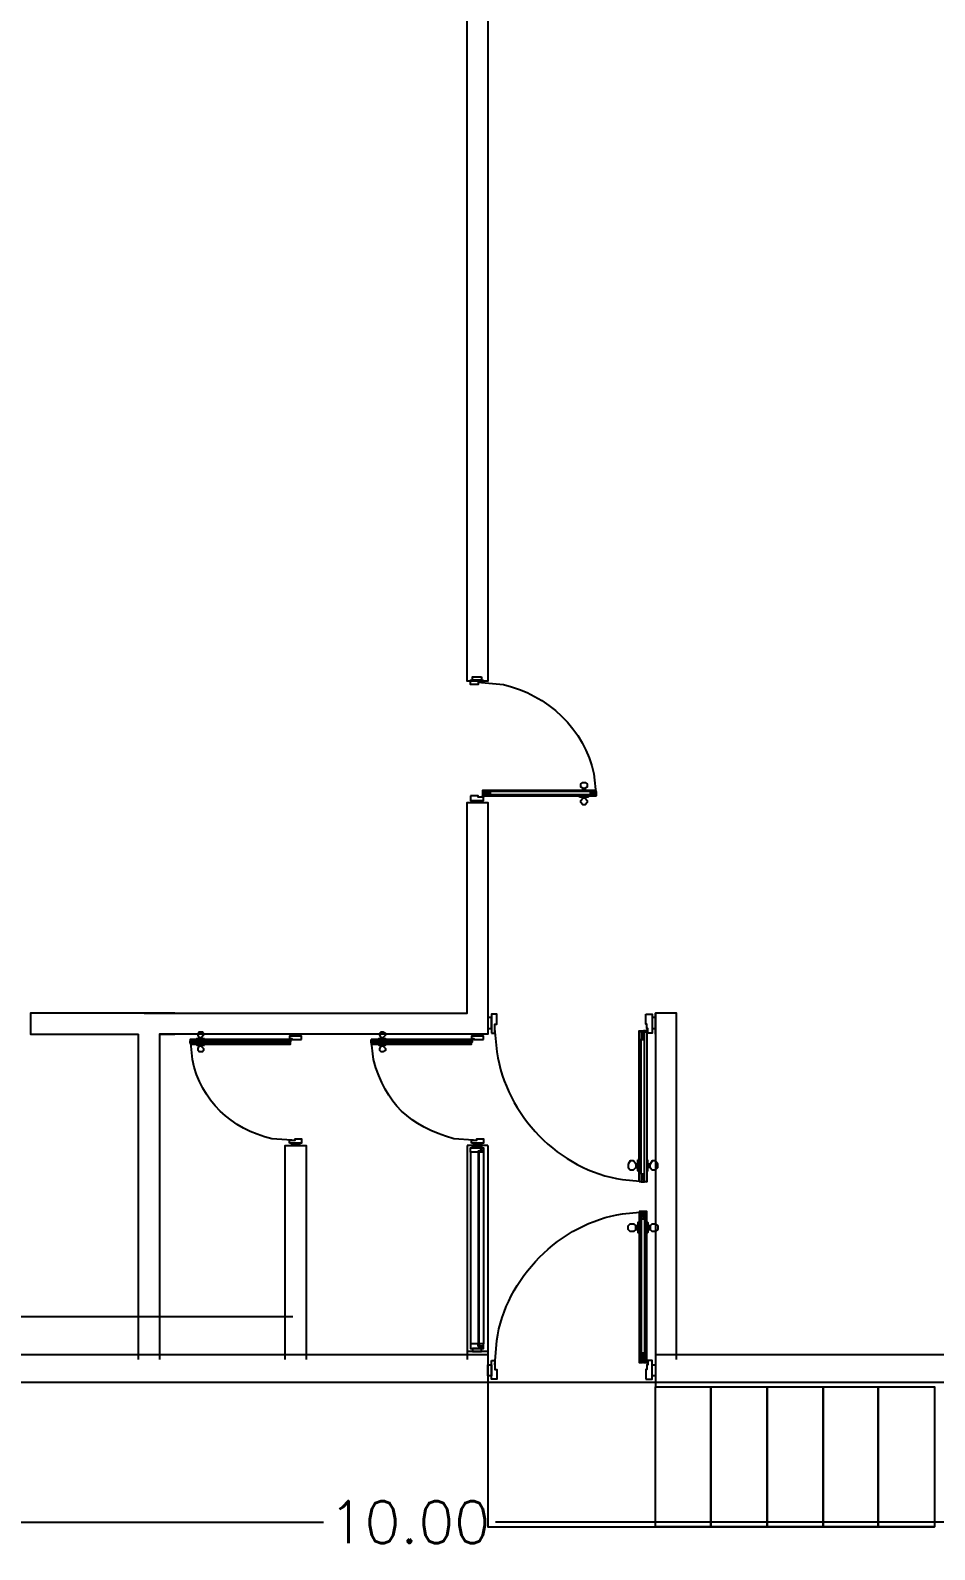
# Model space of a CAD drawing. Header units: millimetres. Extents: x -3 to 3438, y -2371 to 140.
# Drawn here: x 316.9 to 323.38, y 37.23 to 48.11 of the extents above; entities that cross this region are included whole.
import ezdxf

# ---------------------------------------------------------------- set-up
doc = ezdxf.new("R2010")
doc.units = ezdxf.units.MM
doc.linetypes.add('DASHDOT', pattern=[25.4, 12.7, -6.35, 0, -6.35])
doc.layers.get('0').update_dxf_attribs({"color": 3})
for name, color, linetype in [('1- 1', 1, 'Continuous'), ('1- 3', 3, 'Continuous'), ('1- muro de carga', 5, 'Continuous'), ('dim-75', 2, 'Continuous'), ('ejes', 140, 'DASHDOT'), ('PUERTAS', 2, 'Continuous'), ('Ventana', 140, 'Continuous')]:
    doc.layers.add(name, color=color, linetype=linetype)
doc.styles.add('TEXTOS', font='romans.shx')
doc.dimstyles.new('DIM-75P', dxfattribs={"dimtxt": 0.3, "dimasz": 0.3, "dimexe": 0.0675, "dimexo": 0.0468, "dimgap": 0.0375, "dimtad": 0, "dimtih": 1, "dimtoh": 1, "dimzin": 0, "dimdsep": 46, "dimtxsty": 'TEXTOS', "dimcen": 0.3, "dimclrd": 1, "dimclre": 1, "dimclrt": 2, "dimadec": 0, "dimazin": 0, "dimtfac": 1, "dimtmove": 1, "dimatfit": 3, "dimldrblk": 'flecha', "dimfxl": 0.045, "dimtolj": 1, "dimtzin": 0, "dimlwd": -1, "dimlwe": -1, "dimarcsym": 0})

# ---------------------------------------------------------------- blocks, each defined once
blk = doc.blocks.new('*D18')
at = {"layer": 'Defpoints', "color": 0, "transparency": 16777216}
for p in [(314.612, 38.429), (324.62, 38.429), (324.62, 37.429)]:
    blk.add_point(p, dxfattribs=at)
at = {"layer": 'dim-75', "color": 1, "transparency": 16777216}
for p, q in [((314.612, 38.382), (314.612, 37.361)), ((324.62, 38.382), (324.62, 37.361)), ((314.912, 37.429), (319, 37.429)), ((324.32, 37.429), (320.232, 37.429))]:
    blk.add_line(p, q, dxfattribs=at)
for points in [[(314.912, 37.479), (314.912, 37.379), (314.612, 37.429)], [(324.32, 37.479), (324.32, 37.379), (324.62, 37.429)]]:
    blk.add_solid(points, dxfattribs=at)
at = {"layer": 'dim-75', "color": 2, "transparency": 16777216, "insert": (319.616, 37.429), "char_height": 0.3, "attachment_point": 5, "style": 'TEXTOS'}
blk.add_mtext('\\A1;10.00', dxfattribs=at)
blk = doc.blocks.new('flecha')
at = {"ltscale": 6}
for points in [[(-0.021, 0.03), (-0.106, 0.13), (-0.124, 0.055), (-0.124, 0.212)], [(-0.021, -0.03), (-0.106, -0.13), (-0.124, -0.055), (-0.124, -0.212)]]:
    blk.add_hatch(color=256, dxfattribs=at).paths.add_polyline_path(points)
for p, q in [((0.009, -0.017), (-0.137, 0.242)), ((0.009, 0.017), (-0.137, -0.242)), ((-0.127, 0.244), (-0.127, 0.025)), ((-0.127, 0.025), (-0.104, 0.122)), ((0, 0), (-0.104, 0.122)), ((0, 0), (-0.104, -0.122)), ((-0.127, -0.025), (-0.127, -0.244)), ((-0.127, -0.025), (-0.104, -0.122))]:
    blk.add_line(p, q, dxfattribs=at)
for points in [[(-0.021, 0.03), (-0.106, 0.13), (-0.124, 0.055), (-0.124, 0.212)], [(-0.021, -0.03), (-0.106, -0.13), (-0.124, -0.055), (-0.124, -0.212)]]:
    blk.add_lwpolyline(points, close=True, dxfattribs=at)

msp = doc.modelspace()

# ---------------------------------------------------------------- linework, layer by layer
at = {"layer": '1- 1', "lineweight": 25}
for points in [[(320.148, 43.46), (320.148, 43.444), (320.108, 43.444), (320.108, 43.428), (320.053, 43.428), (320.053, 43.46), (320.148, 43.46)], [(320.132, 43.484), (320.132, 43.46), (320.069, 43.46), (320.069, 43.484), (320.132, 43.484)], [(320.953, 42.67), (320.14, 42.67), (320.14, 42.647), (320.148, 42.647), (320.148, 42.631), (320.953, 42.631), (320.953, 42.67)], [(320.835, 42.67), (320.835, 42.678)], [(320.835, 42.67), (320.835, 42.678)], [(320.898, 42.67), (320.835, 42.67)], [(320.858, 42.686), (320.843, 42.694), (320.843, 42.718), (320.858, 42.726), (320.874, 42.726), (320.89, 42.718), (320.89, 42.694), (320.874, 42.686)], [(320.843, 42.67), (320.843, 42.678)], [(320.843, 42.67), (320.843, 42.678)], [(320.843, 42.67), (320.843, 42.678)], [(320.851, 42.67), (320.851, 42.678)], [(320.851, 42.67), (320.851, 42.678)], [(320.858, 42.67), (320.858, 42.678)], [(320.858, 42.67), (320.858, 42.678)], [(320.866, 42.686), (320.866, 42.67)], [(320.866, 42.67), (320.866, 42.678)], [(320.874, 42.67), (320.874, 42.678)], [(320.874, 42.67), (320.874, 42.678)], [(320.882, 42.67), (320.882, 42.678)], [(320.882, 42.67), (320.882, 42.678)], [(320.89, 42.67), (320.89, 42.678)], [(320.89, 42.67), (320.89, 42.678)], [(320.898, 42.67), (320.898, 42.678)], [(320.053, 42.631), (320.053, 42.599), (320.148, 42.599), (320.148, 42.623), (320.108, 42.623), (320.108, 42.631), (320.053, 42.631)], [(320.132, 42.599), (320.132, 42.583), (320.069, 42.583), (320.069, 42.599), (320.132, 42.599)], [(320.148, 42.631), (320.148, 42.647), (320.14, 42.647), (320.14, 42.631)], [(320.148, 42.631), (320.148, 42.623), (320.14, 42.623), (320.14, 42.631)], [(320.195, 42.662), (320.195, 42.639), (320.148, 42.639), (320.148, 42.662), (320.195, 42.662)], [(320.195, 42.662), (320.148, 42.639)], [(320.195, 42.639), (320.148, 42.662)], [(320.914, 42.662), (320.195, 42.662)], [(320.914, 42.639), (320.195, 42.639)], [(320.195, 42.639), (320.195, 42.639)], [(320.835, 42.623), (320.835, 42.631)], [(320.898, 42.623), (320.835, 42.623)], [(320.843, 42.623), (320.843, 42.631)], [(320.874, 42.615), (320.89, 42.599), (320.89, 42.583), (320.874, 42.568), (320.858, 42.568), (320.843, 42.583), (320.843, 42.599), (320.858, 42.615)], [(320.851, 42.623), (320.851, 42.631)], [(320.858, 42.623), (320.858, 42.631)], [(320.858, 42.623), (320.858, 42.631)], [(320.866, 42.623), (320.866, 42.631)], [(320.866, 42.615), (320.866, 42.623)], [(320.874, 42.623), (320.874, 42.631)], [(320.874, 42.623), (320.874, 42.631)], [(320.882, 42.623), (320.882, 42.631)], [(320.89, 42.623), (320.89, 42.631)], [(320.898, 42.623), (320.898, 42.631)], [(320.898, 42.623), (320.898, 42.631)], [(320.953, 42.662), (320.914, 42.639)], [(320.914, 42.662), (320.953, 42.639), (320.914, 42.639), (320.914, 42.662), (320.953, 42.662), (320.953, 42.639)], [(321.324, 39.945), (321.324, 40.024)], [(321.34, 39.969), (321.325, 39.969)], [(321.34, 39.969), (321.356, 39.953), (321.38, 39.953), (321.396, 39.969), (321.396, 39.992), (321.38, 40.016), (321.356, 40.016), (321.34, 39.992)], [(320.179, 38.397), (320.179, 37.394), (323.378, 37.394), (322.975, 37.394), (322.975, 38.397), (323.378, 38.397), (323.378, 37.394)], [(321.775, 38.397), (321.775, 37.394), (321.38, 37.394), (321.38, 38.397), (321.775, 38.397)], [(322.178, 38.397), (322.178, 37.394), (321.775, 37.394), (321.775, 38.397), (322.178, 38.397)], [(322.58, 38.397), (322.58, 37.394), (322.178, 37.394), (322.178, 38.397), (322.58, 38.397)], [(322.975, 38.397), (322.975, 37.394), (322.58, 37.394), (322.58, 38.397), (322.975, 38.397)], [(321.775, 37.394), (321.775, 37.394)], [(322.178, 37.394), (322.178, 37.394)], [(322.58, 37.394), (322.58, 37.394)], [(322.975, 37.394), (322.975, 37.394)]]:
    msp.add_lwpolyline(points, dxfattribs=at)
for points, knots in [([(320.132, 43.444), (320.132, 43.444), (320.29, 43.428), (320.29, 43.428), (320.6, 43.361), (320.875, 43.104), (320.937, 42.789), (320.937, 42.789), (320.953, 42.631), (320.953, 42.631)], [0, 0, 0, 0, 1, 1, 1, 2, 2, 2, 3, 3, 3, 3]), ([(320.858, 42.686), (320.858, 42.686), (320.858, 42.67), (320.858, 42.67), (320.858, 42.67), (320.858, 42.686), (320.858, 42.686), (320.858, 42.686), (320.858, 42.67), (320.858, 42.67), (320.858, 42.67), (320.858, 42.686), (320.858, 42.686), (320.858, 42.686), (320.874, 42.686), (320.874, 42.686)], [0, 0, 0, 0, 1, 1, 1, 2, 2, 2, 3, 3, 3, 4, 4, 4, 5, 5, 5, 5]), ([(320.874, 42.686), (320.874, 42.686), (320.874, 42.67), (320.874, 42.67), (320.874, 42.67), (320.874, 42.686), (320.874, 42.686), (320.874, 42.686), (320.874, 42.67), (320.874, 42.67)], [0, 0, 0, 0, 1, 1, 1, 2, 2, 2, 3, 3, 3, 3]), ([(320.835, 42.623), (320.835, 42.623), (320.835, 42.631), (320.835, 42.631), (320.835, 42.631), (320.835, 42.623), (320.835, 42.623)], [0, 0, 0, 0, 1, 1, 1, 2, 2, 2, 2]), ([(320.843, 42.623), (320.843, 42.623), (320.843, 42.631), (320.843, 42.631), (320.843, 42.631), (320.843, 42.623), (320.843, 42.623), (320.843, 42.623), (320.843, 42.631), (320.843, 42.631), (320.843, 42.631), (320.843, 42.623), (320.843, 42.623)], [0, 0, 0, 0, 1, 1, 1, 2, 2, 2, 3, 3, 3, 4, 4, 4, 4]), ([(320.843, 42.623), (320.843, 42.623), (320.843, 42.631), (320.843, 42.631), (320.843, 42.631), (320.843, 42.623), (320.843, 42.623)], [0, 0, 0, 0, 1, 1, 1, 2, 2, 2, 2]), ([(320.851, 42.623), (320.851, 42.623), (320.851, 42.631), (320.851, 42.631), (320.851, 42.631), (320.851, 42.623), (320.851, 42.623)], [0, 0, 0, 0, 1, 1, 1, 2, 2, 2, 2]), ([(320.874, 42.615), (320.874, 42.615), (320.858, 42.615), (320.858, 42.615), (320.858, 42.615), (320.858, 42.623), (320.858, 42.623), (320.858, 42.623), (320.858, 42.615), (320.858, 42.615), (320.858, 42.615), (320.858, 42.623), (320.858, 42.623), (320.858, 42.623), (320.858, 42.615), (320.858, 42.615)], [0, 0, 0, 0, 1, 1, 1, 2, 2, 2, 3, 3, 3, 4, 4, 4, 5, 5, 5, 5]), ([(320.874, 42.615), (320.874, 42.615), (320.874, 42.623), (320.874, 42.623), (320.874, 42.623), (320.874, 42.615), (320.874, 42.615), (320.874, 42.615), (320.874, 42.623), (320.874, 42.623)], [0, 0, 0, 0, 1, 1, 1, 2, 2, 2, 3, 3, 3, 3]), ([(320.882, 42.623), (320.882, 42.623), (320.882, 42.631), (320.882, 42.631), (320.882, 42.631), (320.882, 42.623), (320.882, 42.623), (320.882, 42.623), (320.882, 42.631), (320.882, 42.631)], [0, 0, 0, 0, 1, 1, 1, 2, 2, 2, 3, 3, 3, 3]), ([(320.89, 42.623), (320.89, 42.623), (320.89, 42.631), (320.89, 42.631), (320.89, 42.631), (320.89, 42.623), (320.89, 42.623), (320.89, 42.623), (320.89, 42.631), (320.89, 42.631), (320.89, 42.631), (320.89, 42.623), (320.89, 42.623), (320.89, 42.623), (320.89, 42.631), (320.89, 42.631), (320.89, 42.631), (320.89, 42.623), (320.89, 42.623)], [0, 0, 0, 0, 1, 1, 1, 2, 2, 2, 3, 3, 3, 4, 4, 4, 5, 5, 5, 6, 6, 6, 6]), ([(321.34, 39.969), (321.34, 39.969), (321.34, 39.992), (321.34, 39.992), (321.34, 39.992), (321.325, 39.992), (321.325, 39.992), (321.325, 39.992), (321.34, 39.992), (321.34, 39.992), (321.34, 39.992), (321.325, 39.992), (321.325, 39.992), (321.325, 39.992), (321.34, 39.992), (321.34, 39.992)], [0, 0, 0, 0, 1, 1, 1, 2, 2, 2, 3, 3, 3, 4, 4, 4, 5, 5, 5, 5]), ([(321.34, 39.977), (321.34, 39.977), (321.325, 39.977), (321.325, 39.977), (321.325, 39.977), (321.34, 39.977), (321.34, 39.977), (321.34, 39.977), (321.325, 39.977), (321.325, 39.977)], [0, 0, 0, 0, 1, 1, 1, 2, 2, 2, 3, 3, 3, 3])]:
    msp.add_open_spline(points, degree=3, knots=knots, dxfattribs=at)
at = {"layer": '1- 3', "lineweight": 25}
for points in [[(320.179, 40.127), (320.029, 40.127)], [(320.029, 40.127), (320.029, 38.594)], [(320.179, 40.127), (320.179, 38.594)]]:
    msp.add_lwpolyline(points, dxfattribs=at)
at = {"layer": '1- muro de carga', "lineweight": 25}
msp.add_lwpolyline([(314.089, 38.429), (314.089, 118.429), (455.171, 118.429), (476.656, 38.429)], close=True, dxfattribs=at)
for points in [[(320.179, 38.626), (314.287, 38.626), (314.287, 118.231), (455.012, 118.231), (476.395, 38.626), (321.38, 38.626)], [(320.029, 58.255), (314.381, 58.255), (314.381, 58.405), (320.179, 58.405), (320.179, 43.452), (320.029, 43.452), (320.029, 58.255)], [(317.715, 41.075), (320.029, 41.075), (320.029, 42.583), (320.179, 42.583), (320.179, 40.925), (317.825, 40.925), (317.825, 38.594)], [(317.936, 41.075), (316.901, 41.075), (316.901, 40.925), (317.675, 40.925)], [(321.53, 38.594), (321.53, 41.075), (321.38, 41.075), (321.38, 38.397)], [(317.675, 38.594), (317.675, 40.925)], [(317.825, 40.925), (317.936, 40.925)], [(318.726, 38.594), (318.726, 40.127), (318.876, 40.127), (318.876, 38.594)], [(320.179, 38.65), (320.179, 38.397)]]:
    msp.add_lwpolyline(points, dxfattribs=at)
at = {"layer": 'ejes'}
msp.add_line((306.08, 38.902), (476.538, 38.902), dxfattribs=at)
at = {"layer": 'PUERTAS', "lineweight": 25}
for points in [[(320.179, 41.043), (320.179, 40.964), (320.203, 40.964), (320.203, 41.043), (320.179, 41.043)], [(320.203, 40.932), (320.227, 40.932), (320.227, 40.996), (320.242, 40.996), (320.242, 41.067), (320.203, 41.067), (320.203, 40.932)], [(321.309, 41.067), (321.356, 41.067), (321.356, 40.932), (321.324, 40.932), (321.324, 40.964), (321.317, 40.964), (321.317, 40.996), (321.309, 40.996), (321.309, 41.067)], [(321.356, 41.043), (321.356, 40.964), (321.38, 40.964), (321.38, 41.043), (321.356, 41.043)], [(321.38, 40.925), (321.38, 41.075)], [(318.11, 40.901), (318.102, 40.917), (318.102, 40.932), (318.11, 40.94), (318.133, 40.94), (318.141, 40.932), (318.141, 40.917), (318.126, 40.901)], [(318.773, 40.909), (318.773, 40.925), (318.828, 40.925), (318.828, 40.909), (318.773, 40.909)], [(319.413, 40.901), (319.405, 40.917), (319.405, 40.932), (319.413, 40.94), (319.429, 40.94), (319.445, 40.932), (319.445, 40.917), (319.429, 40.901)], [(320.077, 40.909), (320.077, 40.925), (320.132, 40.925), (320.132, 40.909), (320.077, 40.909)], [(320.179, 40.964), (320.179, 40.964)], [(321.261, 39.866), (321.261, 40.948), (321.285, 40.948), (321.285, 40.94), (321.317, 40.94), (321.317, 39.866), (321.261, 39.866)], [(321.301, 40.885), (321.301, 40.94), (321.277, 40.94), (321.277, 40.885), (321.301, 40.885)], [(321.277, 40.885), (321.301, 40.94)], [(321.301, 40.885), (321.277, 40.94)], [(321.356, 40.964), (321.356, 40.964)], [(318.046, 40.853), (318.765, 40.853), (318.765, 40.869), (318.757, 40.869), (318.757, 40.885), (318.046, 40.885), (318.046, 40.853)], [(318.046, 40.861), (318.078, 40.877)], [(318.078, 40.861), (318.046, 40.877), (318.078, 40.877), (318.078, 40.861), (318.046, 40.861), (318.046, 40.877)], [(318.078, 40.877), (318.718, 40.877)], [(318.078, 40.861), (318.718, 40.861)], [(318.094, 40.893), (318.149, 40.893)], [(318.094, 40.893), (318.094, 40.885)], [(318.094, 40.846), (318.094, 40.853)], [(318.094, 40.846), (318.149, 40.846)], [(318.102, 40.893), (318.102, 40.885)], [(318.102, 40.846), (318.102, 40.853)], [(318.125, 40.838), (318.141, 40.822), (318.141, 40.806), (318.133, 40.798), (318.11, 40.798), (318.102, 40.806), (318.102, 40.822), (318.11, 40.838)], [(318.11, 40.901), (318.11, 40.893)], [(318.11, 40.838), (318.11, 40.846)], [(318.125, 40.893), (318.125, 40.885)], [(318.125, 40.846), (318.125, 40.853)], [(318.133, 40.893), (318.133, 40.885)], [(318.133, 40.846), (318.133, 40.853)], [(318.141, 40.893), (318.141, 40.885)], [(318.141, 40.893), (318.141, 40.885)], [(318.141, 40.846), (318.141, 40.853)], [(318.141, 40.846), (318.141, 40.853)], [(318.149, 40.893), (318.149, 40.885)], [(318.149, 40.846), (318.149, 40.853)], [(318.718, 40.861), (318.718, 40.877), (318.757, 40.877), (318.757, 40.861), (318.718, 40.861)], [(318.718, 40.877), (318.718, 40.877)], [(318.718, 40.861), (318.757, 40.877)], [(318.718, 40.877), (318.757, 40.861)], [(318.844, 40.885), (318.844, 40.909), (318.757, 40.909), (318.757, 40.893), (318.773, 40.893), (318.773, 40.885), (318.844, 40.885)], [(319.342, 40.885), (319.342, 40.853), (320.061, 40.853), (320.061, 40.885), (319.342, 40.885)], [(319.342, 40.861), (319.381, 40.877)], [(319.381, 40.861), (319.342, 40.877), (319.381, 40.877), (319.381, 40.861), (319.342, 40.861), (319.342, 40.877)], [(319.342, 40.853), (319.342, 40.853)], [(319.381, 40.877), (320.021, 40.877)], [(319.381, 40.861), (320.021, 40.861)], [(319.397, 40.893), (319.445, 40.893)], [(319.397, 40.893), (319.397, 40.885)], [(319.397, 40.846), (319.397, 40.853)], [(319.405, 40.893), (319.405, 40.885)], [(319.405, 40.846), (319.405, 40.853)], [(319.429, 40.838), (319.445, 40.822), (319.445, 40.806), (319.429, 40.798), (319.413, 40.798), (319.405, 40.806), (319.405, 40.822), (319.413, 40.838)], [(319.413, 40.893), (319.413, 40.885)], [(319.413, 40.846), (319.413, 40.853)], [(319.421, 40.901), (319.421, 40.893)], [(319.421, 40.893), (319.421, 40.885)], [(319.421, 40.846), (319.421, 40.853)], [(319.421, 40.838), (319.421, 40.846)], [(319.429, 40.893), (319.429, 40.885)], [(319.429, 40.893), (319.429, 40.885)], [(319.429, 40.846), (319.429, 40.853)], [(319.429, 40.846), (319.429, 40.853)], [(319.437, 40.893), (319.437, 40.885)], [(319.437, 40.893), (319.437, 40.885)], [(319.437, 40.846), (319.437, 40.853)], [(319.437, 40.846), (319.437, 40.853)], [(320.021, 40.861), (320.021, 40.877), (320.061, 40.877), (320.061, 40.861), (320.021, 40.861)], [(320.021, 40.877), (320.021, 40.877)], [(320.021, 40.861), (320.061, 40.877)], [(320.021, 40.877), (320.061, 40.861)], [(320.148, 40.885), (320.148, 40.909), (320.061, 40.909), (320.061, 40.893), (320.077, 40.893), (320.077, 40.885), (320.148, 40.885)], [(320.061, 40.885), (320.061, 40.869), (320.069, 40.869), (320.069, 40.885)], [(320.069, 40.885), (320.069, 40.893)], [(321.277, 39.921), (321.277, 40.885)], [(321.301, 39.921), (321.301, 40.885)], [(318.757, 40.143), (318.757, 40.166), (318.797, 40.166), (318.797, 40.174), (318.844, 40.174), (318.844, 40.143), (318.757, 40.143)], [(320.061, 40.143), (320.061, 40.166), (320.1, 40.166), (320.1, 40.174), (320.148, 40.174), (320.148, 40.143), (320.061, 40.143)], [(318.773, 40.127), (318.773, 40.143), (318.828, 40.143), (318.828, 40.127), (318.773, 40.127)], [(320.077, 40.127), (320.077, 40.143), (320.132, 40.143), (320.132, 40.127), (320.077, 40.127)], [(321.238, 39.992), (321.222, 40.016), (321.198, 40.016), (321.182, 39.992), (321.182, 39.969), (321.198, 39.953), (321.222, 39.953), (321.238, 39.969)], [(321.238, 39.969), (321.253, 39.969)], [(321.253, 40.024), (321.261, 40.024)], [(321.253, 39.945), (321.253, 40.024)], [(321.253, 40.008), (321.261, 40.008)], [(321.253, 39.992), (321.261, 39.992)], [(321.253, 39.985), (321.261, 39.985)], [(321.253, 39.977), (321.261, 39.977)], [(321.253, 39.945), (321.261, 39.945)], [(321.324, 40.024), (321.317, 40.024)], [(321.324, 40.008), (321.317, 40.008)], [(321.324, 39.992), (321.317, 39.992)], [(321.324, 39.985), (321.317, 39.985)], [(321.324, 39.977), (321.317, 39.977)], [(321.324, 39.945), (321.317, 39.945)], [(321.277, 39.866), (321.301, 39.921)], [(321.277, 39.921), (321.301, 39.866), (321.301, 39.921), (321.277, 39.921), (321.277, 39.866), (321.301, 39.866)], [(321.261, 39.653), (321.261, 38.571), (321.285, 38.571), (321.285, 38.579), (321.317, 38.579), (321.317, 39.653), (321.261, 39.653)], [(321.277, 39.653), (321.301, 39.598)], [(321.277, 39.598), (321.301, 39.653), (321.301, 39.598), (321.277, 39.598), (321.277, 39.653), (321.301, 39.653)], [(321.238, 39.526), (321.222, 39.511), (321.198, 39.511), (321.182, 39.526), (321.182, 39.55), (321.198, 39.566), (321.222, 39.566), (321.238, 39.55)], [(321.238, 39.534), (321.253, 39.534)], [(321.238, 39.526), (321.253, 39.526)], [(321.253, 39.574), (321.261, 39.574)], [(321.253, 39.55), (321.261, 39.55)], [(321.253, 39.542), (321.261, 39.542)], [(321.253, 39.534), (321.261, 39.534)], [(321.253, 39.526), (321.261, 39.526)], [(321.253, 39.511), (321.261, 39.511)], [(321.277, 39.598), (321.277, 38.642)], [(321.301, 39.598), (321.301, 38.642)], [(321.325, 39.574), (321.317, 39.574)], [(321.325, 39.55), (321.317, 39.55)], [(321.325, 39.542), (321.317, 39.542)], [(321.325, 39.534), (321.317, 39.534)], [(321.325, 39.526), (321.317, 39.526)], [(321.325, 39.511), (321.317, 39.511)], [(321.325, 39.574), (321.325, 39.503)], [(321.34, 39.534), (321.325, 39.534)], [(321.34, 39.526), (321.325, 39.526)], [(321.34, 39.55), (321.356, 39.566), (321.38, 39.566), (321.396, 39.55), (321.396, 39.526), (321.38, 39.511), (321.356, 39.511), (321.34, 39.526)], [(321.301, 38.642), (321.301, 38.579), (321.277, 38.579), (321.277, 38.642), (321.301, 38.642)], [(321.277, 38.642), (321.301, 38.579)], [(321.301, 38.642), (321.277, 38.579)], [(320.179, 38.476), (320.179, 38.555), (320.203, 38.555), (320.203, 38.476), (320.179, 38.476)], [(320.179, 38.555), (320.179, 38.555)], [(320.203, 38.586), (320.227, 38.586), (320.227, 38.523), (320.242, 38.523), (320.242, 38.452), (320.203, 38.452), (320.203, 38.586)], [(321.317, 38.571), (321.317, 38.579), (321.325, 38.571), (321.293, 38.571), (321.317, 38.571)], [(321.309, 38.452), (321.356, 38.452), (321.356, 38.586), (321.325, 38.586), (321.325, 38.555), (321.317, 38.555), (321.317, 38.523), (321.309, 38.523), (321.309, 38.452)], [(321.356, 38.476), (321.356, 38.555), (321.38, 38.555), (321.38, 38.476), (321.356, 38.476)], [(321.356, 38.555), (321.356, 38.555)]]:
    msp.add_lwpolyline(points, dxfattribs=at)
for points, knots in [([(320.226, 40.964), (320.226, 40.964), (320.242, 40.798), (320.242, 40.798), (320.309, 40.344), (320.686, 39.951), (321.143, 39.882), (321.143, 39.882), (321.317, 39.866), (321.317, 39.866)], [0, 0, 0, 0, 1, 1, 1, 2, 2, 2, 3, 3, 3, 3]), ([(321.317, 40.948), (321.317, 40.948), (321.324, 40.948), (321.324, 40.948), (321.324, 40.948), (321.317, 40.956), (321.317, 40.956), (321.317, 40.956), (321.317, 40.948), (321.317, 40.948), (321.317, 40.948), (321.293, 40.948), (321.293, 40.948), (321.293, 40.948), (321.317, 40.948), (321.317, 40.948)], [0, 0, 0, 0, 1, 1, 1, 2, 2, 2, 3, 3, 3, 4, 4, 4, 5, 5, 5, 5]), ([(318.773, 40.166), (318.773, 40.166), (318.631, 40.174), (318.631, 40.174), (318.341, 40.247), (318.123, 40.444), (318.062, 40.743), (318.062, 40.743), (318.047, 40.885), (318.047, 40.885)], [0, 0, 0, 0, 1, 1, 1, 2, 2, 2, 3, 3, 3, 3]), ([(318.094, 40.893), (318.094, 40.893), (318.094, 40.885), (318.094, 40.885), (318.094, 40.885), (318.094, 40.893), (318.094, 40.893), (318.094, 40.893), (318.094, 40.885), (318.094, 40.885)], [0, 0, 0, 0, 1, 1, 1, 2, 2, 2, 3, 3, 3, 3]), ([(318.094, 40.846), (318.094, 40.846), (318.094, 40.853), (318.094, 40.853), (318.094, 40.853), (318.094, 40.846), (318.094, 40.846), (318.094, 40.846), (318.094, 40.853), (318.094, 40.853)], [0, 0, 0, 0, 1, 1, 1, 2, 2, 2, 3, 3, 3, 3]), ([(318.102, 40.893), (318.102, 40.893), (318.102, 40.885), (318.102, 40.885), (318.102, 40.885), (318.102, 40.893), (318.102, 40.893), (318.102, 40.893), (318.102, 40.885), (318.102, 40.885), (318.102, 40.885), (318.102, 40.893), (318.102, 40.893)], [0, 0, 0, 0, 1, 1, 1, 2, 2, 2, 3, 3, 3, 4, 4, 4, 4]), ([(318.102, 40.893), (318.102, 40.893), (318.102, 40.885), (318.102, 40.885), (318.102, 40.885), (318.102, 40.893), (318.102, 40.893)], [0, 0, 0, 0, 1, 1, 1, 2, 2, 2, 2]), ([(318.102, 40.846), (318.102, 40.846), (318.102, 40.853), (318.102, 40.853), (318.102, 40.853), (318.102, 40.846), (318.102, 40.846)], [0, 0, 0, 0, 1, 1, 1, 2, 2, 2, 2]), ([(318.102, 40.846), (318.102, 40.846), (318.102, 40.853), (318.102, 40.853), (318.102, 40.853), (318.102, 40.846), (318.102, 40.846), (318.102, 40.846), (318.102, 40.853), (318.102, 40.853), (318.102, 40.853), (318.102, 40.846), (318.102, 40.846)], [0, 0, 0, 0, 1, 1, 1, 2, 2, 2, 3, 3, 3, 4, 4, 4, 4]), ([(318.11, 40.901), (318.11, 40.901), (318.125, 40.901), (318.125, 40.901), (318.125, 40.901), (318.125, 40.893), (318.125, 40.893), (318.125, 40.893), (318.125, 40.901), (318.125, 40.901), (318.125, 40.901), (318.125, 40.893), (318.125, 40.893), (318.125, 40.893), (318.125, 40.901), (318.125, 40.901)], [0, 0, 0, 0, 1, 1, 1, 2, 2, 2, 3, 3, 3, 4, 4, 4, 5, 5, 5, 5]), ([(318.11, 40.893), (318.11, 40.893), (318.11, 40.885), (318.11, 40.885), (318.11, 40.885), (318.11, 40.893), (318.11, 40.893), (318.11, 40.893), (318.11, 40.885), (318.11, 40.885)], [0, 0, 0, 0, 1, 1, 1, 2, 2, 2, 3, 3, 3, 3]), ([(318.11, 40.846), (318.11, 40.846), (318.11, 40.853), (318.11, 40.853), (318.11, 40.853), (318.11, 40.846), (318.11, 40.846), (318.11, 40.846), (318.11, 40.853), (318.11, 40.853)], [0, 0, 0, 0, 1, 1, 1, 2, 2, 2, 3, 3, 3, 3]), ([(318.125, 40.838), (318.125, 40.838), (318.125, 40.846), (318.125, 40.846), (318.125, 40.846), (318.125, 40.838), (318.125, 40.838), (318.125, 40.838), (318.125, 40.846), (318.125, 40.846), (318.125, 40.846), (318.125, 40.838), (318.125, 40.838), (318.125, 40.838), (318.11, 40.838), (318.11, 40.838)], [0, 0, 0, 0, 1, 1, 1, 2, 2, 2, 3, 3, 3, 4, 4, 4, 5, 5, 5, 5]), ([(318.118, 40.901), (318.118, 40.901), (318.118, 40.893), (318.118, 40.893), (318.118, 40.893), (318.118, 40.901), (318.118, 40.901), (318.118, 40.901), (318.118, 40.893), (318.118, 40.893)], [0, 0, 0, 0, 1, 1, 1, 2, 2, 2, 3, 3, 3, 3]), ([(318.118, 40.893), (318.118, 40.893), (318.118, 40.885), (318.118, 40.885), (318.118, 40.885), (318.118, 40.893), (318.118, 40.893)], [0, 0, 0, 0, 1, 1, 1, 2, 2, 2, 2]), ([(318.118, 40.846), (318.118, 40.846), (318.118, 40.853), (318.118, 40.853), (318.118, 40.853), (318.118, 40.846), (318.118, 40.846)], [0, 0, 0, 0, 1, 1, 1, 2, 2, 2, 2]), ([(318.118, 40.838), (318.118, 40.838), (318.118, 40.846), (318.118, 40.846), (318.118, 40.846), (318.118, 40.838), (318.118, 40.838), (318.118, 40.838), (318.118, 40.846), (318.118, 40.846)], [0, 0, 0, 0, 1, 1, 1, 2, 2, 2, 3, 3, 3, 3]), ([(318.133, 40.893), (318.133, 40.893), (318.133, 40.885), (318.133, 40.885), (318.133, 40.885), (318.133, 40.893), (318.133, 40.893)], [0, 0, 0, 0, 1, 1, 1, 2, 2, 2, 2]), ([(318.133, 40.846), (318.133, 40.846), (318.133, 40.853), (318.133, 40.853), (318.133, 40.853), (318.133, 40.846), (318.133, 40.846)], [0, 0, 0, 0, 1, 1, 1, 2, 2, 2, 2]), ([(318.141, 40.893), (318.141, 40.893), (318.141, 40.885), (318.141, 40.885), (318.141, 40.885), (318.141, 40.893), (318.141, 40.893), (318.141, 40.893), (318.141, 40.885), (318.141, 40.885), (318.141, 40.885), (318.141, 40.893), (318.141, 40.893)], [0, 0, 0, 0, 1, 1, 1, 2, 2, 2, 3, 3, 3, 4, 4, 4, 4]), ([(318.141, 40.893), (318.141, 40.893), (318.141, 40.885), (318.141, 40.885), (318.141, 40.885), (318.141, 40.893), (318.141, 40.893)], [0, 0, 0, 0, 1, 1, 1, 2, 2, 2, 2]), ([(318.141, 40.846), (318.141, 40.846), (318.141, 40.853), (318.141, 40.853), (318.141, 40.853), (318.141, 40.846), (318.141, 40.846)], [0, 0, 0, 0, 1, 1, 1, 2, 2, 2, 2]), ([(318.141, 40.846), (318.141, 40.846), (318.141, 40.853), (318.141, 40.853), (318.141, 40.853), (318.141, 40.846), (318.141, 40.846), (318.141, 40.846), (318.141, 40.853), (318.141, 40.853), (318.141, 40.853), (318.141, 40.846), (318.141, 40.846)], [0, 0, 0, 0, 1, 1, 1, 2, 2, 2, 3, 3, 3, 4, 4, 4, 4]), ([(318.149, 40.893), (318.149, 40.893), (318.149, 40.885), (318.149, 40.885), (318.149, 40.885), (318.149, 40.893), (318.149, 40.893)], [0, 0, 0, 0, 1, 1, 1, 2, 2, 2, 2]), ([(318.149, 40.846), (318.149, 40.846), (318.149, 40.853), (318.149, 40.853), (318.149, 40.853), (318.149, 40.846), (318.149, 40.846)], [0, 0, 0, 0, 1, 1, 1, 2, 2, 2, 2]), ([(318.765, 40.885), (318.765, 40.885), (318.765, 40.869), (318.765, 40.869), (318.765, 40.869), (318.765, 40.885), (318.765, 40.885)], [0, 0, 0, 0, 1, 1, 1, 2, 2, 2, 2]), ([(320.076, 40.166), (320.076, 40.166), (319.934, 40.174), (319.934, 40.174), (319.614, 40.271), (319.45, 40.417), (319.358, 40.743), (319.358, 40.743), (319.342, 40.885), (319.342, 40.885)], [0, 0, 0, 0, 1, 1, 1, 2, 2, 2, 3, 3, 3, 3]), ([(319.397, 40.893), (319.397, 40.893), (319.397, 40.885), (319.397, 40.885), (319.397, 40.885), (319.397, 40.893), (319.397, 40.893), (319.397, 40.893), (319.397, 40.885), (319.397, 40.885), (319.397, 40.885), (319.397, 40.893), (319.397, 40.893), (319.397, 40.893), (319.397, 40.885), (319.397, 40.885), (319.397, 40.885), (319.397, 40.893), (319.397, 40.893)], [0, 0, 0, 0, 1, 1, 1, 2, 2, 2, 3, 3, 3, 4, 4, 4, 5, 5, 5, 6, 6, 6, 6]), ([(319.397, 40.846), (319.397, 40.846), (319.397, 40.853), (319.397, 40.853), (319.397, 40.853), (319.397, 40.846), (319.397, 40.846), (319.397, 40.846), (319.397, 40.853), (319.397, 40.853), (319.397, 40.853), (319.397, 40.846), (319.397, 40.846), (319.397, 40.846), (319.397, 40.853), (319.397, 40.853), (319.397, 40.853), (319.397, 40.846), (319.397, 40.846), (319.397, 40.846), (319.445, 40.846), (319.445, 40.846)], [0, 0, 0, 0, 1, 1, 1, 2, 2, 2, 3, 3, 3, 4, 4, 4, 5, 5, 5, 6, 6, 6, 7, 7, 7, 7]), ([(319.405, 40.893), (319.405, 40.893), (319.405, 40.885), (319.405, 40.885), (319.405, 40.885), (319.405, 40.893), (319.405, 40.893)], [0, 0, 0, 0, 1, 1, 1, 2, 2, 2, 2]), ([(319.405, 40.893), (319.405, 40.893), (319.405, 40.885), (319.405, 40.885), (319.405, 40.885), (319.405, 40.893), (319.405, 40.893)], [0, 0, 0, 0, 1, 1, 1, 2, 2, 2, 2]), ([(319.405, 40.846), (319.405, 40.846), (319.405, 40.853), (319.405, 40.853), (319.405, 40.853), (319.405, 40.846), (319.405, 40.846)], [0, 0, 0, 0, 1, 1, 1, 2, 2, 2, 2]), ([(319.405, 40.846), (319.405, 40.846), (319.405, 40.853), (319.405, 40.853), (319.405, 40.853), (319.405, 40.846), (319.405, 40.846)], [0, 0, 0, 0, 1, 1, 1, 2, 2, 2, 2]), ([(319.413, 40.901), (319.413, 40.901), (319.429, 40.901), (319.429, 40.901), (319.429, 40.901), (319.429, 40.893), (319.429, 40.893), (319.429, 40.893), (319.429, 40.901), (319.429, 40.901), (319.429, 40.901), (319.429, 40.893), (319.429, 40.893), (319.429, 40.893), (319.429, 40.901), (319.429, 40.901)], [0, 0, 0, 0, 1, 1, 1, 2, 2, 2, 3, 3, 3, 4, 4, 4, 5, 5, 5, 5]), ([(319.413, 40.901), (319.413, 40.901), (319.413, 40.893), (319.413, 40.893), (319.413, 40.893), (319.413, 40.901), (319.413, 40.901), (319.413, 40.901), (319.413, 40.893), (319.413, 40.893)], [0, 0, 0, 0, 1, 1, 1, 2, 2, 2, 3, 3, 3, 3]), ([(319.413, 40.893), (319.413, 40.893), (319.413, 40.885), (319.413, 40.885), (319.413, 40.885), (319.413, 40.893), (319.413, 40.893)], [0, 0, 0, 0, 1, 1, 1, 2, 2, 2, 2]), ([(319.413, 40.846), (319.413, 40.846), (319.413, 40.853), (319.413, 40.853), (319.413, 40.853), (319.413, 40.846), (319.413, 40.846)], [0, 0, 0, 0, 1, 1, 1, 2, 2, 2, 2]), ([(319.413, 40.838), (319.413, 40.838), (319.413, 40.846), (319.413, 40.846), (319.413, 40.846), (319.413, 40.838), (319.413, 40.838), (319.413, 40.838), (319.413, 40.846), (319.413, 40.846)], [0, 0, 0, 0, 1, 1, 1, 2, 2, 2, 3, 3, 3, 3]), ([(319.429, 40.838), (319.429, 40.838), (319.429, 40.846), (319.429, 40.846), (319.429, 40.846), (319.429, 40.838), (319.429, 40.838), (319.429, 40.838), (319.429, 40.846), (319.429, 40.846), (319.429, 40.846), (319.429, 40.838), (319.429, 40.838), (319.429, 40.838), (319.413, 40.838), (319.413, 40.838)], [0, 0, 0, 0, 1, 1, 1, 2, 2, 2, 3, 3, 3, 4, 4, 4, 5, 5, 5, 5]), ([(319.437, 40.893), (319.437, 40.893), (319.437, 40.885), (319.437, 40.885), (319.437, 40.885), (319.437, 40.893), (319.437, 40.893)], [0, 0, 0, 0, 1, 1, 1, 2, 2, 2, 2]), ([(319.437, 40.846), (319.437, 40.846), (319.437, 40.853), (319.437, 40.853), (319.437, 40.853), (319.437, 40.846), (319.437, 40.846)], [0, 0, 0, 0, 1, 1, 1, 2, 2, 2, 2]), ([(319.445, 40.893), (319.445, 40.893), (319.445, 40.885), (319.445, 40.885), (319.445, 40.885), (319.445, 40.893), (319.445, 40.893), (319.445, 40.893), (319.445, 40.885), (319.445, 40.885), (319.445, 40.885), (319.445, 40.893), (319.445, 40.893), (319.445, 40.893), (319.445, 40.885), (319.445, 40.885), (319.445, 40.885), (319.445, 40.893), (319.445, 40.893), (319.445, 40.893), (319.445, 40.885), (319.445, 40.885), (319.445, 40.885), (319.445, 40.893), (319.445, 40.893), (319.445, 40.893), (319.445, 40.885), (319.445, 40.885)], [0, 0, 0, 0, 1, 1, 1, 2, 2, 2, 3, 3, 3, 4, 4, 4, 5, 5, 5, 6, 6, 6, 7, 7, 7, 8, 8, 8, 9, 9, 9, 9]), ([(319.445, 40.846), (319.445, 40.846), (319.445, 40.853), (319.445, 40.853), (319.445, 40.853), (319.445, 40.846), (319.445, 40.846), (319.445, 40.846), (319.445, 40.853), (319.445, 40.853), (319.445, 40.853), (319.445, 40.846), (319.445, 40.846), (319.445, 40.846), (319.445, 40.853), (319.445, 40.853), (319.445, 40.853), (319.445, 40.846), (319.445, 40.846), (319.445, 40.846), (319.445, 40.853), (319.445, 40.853), (319.445, 40.853), (319.445, 40.846), (319.445, 40.846), (319.445, 40.846), (319.445, 40.853), (319.445, 40.853)], [0, 0, 0, 0, 1, 1, 1, 2, 2, 2, 3, 3, 3, 4, 4, 4, 5, 5, 5, 6, 6, 6, 7, 7, 7, 8, 8, 8, 9, 9, 9, 9]), ([(321.238, 39.992), (321.238, 39.992), (321.253, 39.992), (321.253, 39.992), (321.253, 39.992), (321.238, 39.992), (321.238, 39.992), (321.238, 39.992), (321.253, 39.992), (321.253, 39.992), (321.253, 39.992), (321.238, 39.992), (321.238, 39.992), (321.238, 39.992), (321.238, 39.969), (321.238, 39.969)], [0, 0, 0, 0, 1, 1, 1, 2, 2, 2, 3, 3, 3, 4, 4, 4, 5, 5, 5, 5]), ([(321.238, 39.977), (321.238, 39.977), (321.253, 39.977), (321.253, 39.977), (321.253, 39.977), (321.238, 39.977), (321.238, 39.977), (321.238, 39.977), (321.253, 39.977), (321.253, 39.977)], [0, 0, 0, 0, 1, 1, 1, 2, 2, 2, 3, 3, 3, 3]), ([(321.253, 40.024), (321.253, 40.024), (321.261, 40.024), (321.261, 40.024), (321.261, 40.024), (321.253, 40.024), (321.253, 40.024)], [0, 0, 0, 0, 1, 1, 1, 2, 2, 2, 2]), ([(321.253, 40.016), (321.253, 40.016), (321.261, 40.016), (321.261, 40.016), (321.261, 40.016), (321.253, 40.016), (321.253, 40.016)], [0, 0, 0, 0, 1, 1, 1, 2, 2, 2, 2]), ([(321.253, 40.016), (321.253, 40.016), (321.261, 40.016), (321.261, 40.016), (321.261, 40.016), (321.253, 40.016), (321.253, 40.016), (321.253, 40.016), (321.261, 40.016), (321.261, 40.016), (321.261, 40.016), (321.253, 40.016), (321.253, 40.016)], [0, 0, 0, 0, 1, 1, 1, 2, 2, 2, 3, 3, 3, 4, 4, 4, 4]), ([(321.253, 40.008), (321.253, 40.008), (321.261, 40.008), (321.261, 40.008), (321.261, 40.008), (321.253, 40.008), (321.253, 40.008)], [0, 0, 0, 0, 1, 1, 1, 2, 2, 2, 2]), ([(321.253, 40), (321.253, 40), (321.261, 40), (321.261, 40), (321.261, 40), (321.253, 40), (321.253, 40)], [0, 0, 0, 0, 1, 1, 1, 2, 2, 2, 2]), ([(321.253, 39.969), (321.253, 39.969), (321.261, 39.969), (321.261, 39.969), (321.261, 39.969), (321.253, 39.969), (321.253, 39.969)], [0, 0, 0, 0, 1, 1, 1, 2, 2, 2, 2]), ([(321.253, 39.961), (321.253, 39.961), (321.261, 39.961), (321.261, 39.961), (321.261, 39.961), (321.253, 39.961), (321.253, 39.961)], [0, 0, 0, 0, 1, 1, 1, 2, 2, 2, 2]), ([(321.253, 39.953), (321.253, 39.953), (321.261, 39.953), (321.261, 39.953), (321.261, 39.953), (321.253, 39.953), (321.253, 39.953)], [0, 0, 0, 0, 1, 1, 1, 2, 2, 2, 2]), ([(321.253, 39.953), (321.253, 39.953), (321.261, 39.953), (321.261, 39.953), (321.261, 39.953), (321.253, 39.953), (321.253, 39.953), (321.253, 39.953), (321.261, 39.953), (321.261, 39.953), (321.261, 39.953), (321.253, 39.953), (321.253, 39.953)], [0, 0, 0, 0, 1, 1, 1, 2, 2, 2, 3, 3, 3, 4, 4, 4, 4]), ([(321.253, 39.945), (321.253, 39.945), (321.261, 39.945), (321.261, 39.945), (321.261, 39.945), (321.253, 39.945), (321.253, 39.945), (321.253, 39.945), (321.261, 39.945), (321.261, 39.945)], [0, 0, 0, 0, 1, 1, 1, 2, 2, 2, 3, 3, 3, 3]), ([(321.324, 40.024), (321.324, 40.024), (321.317, 40.024), (321.317, 40.024), (321.317, 40.024), (321.324, 40.024), (321.324, 40.024)], [0, 0, 0, 0, 1, 1, 1, 2, 2, 2, 2]), ([(321.324, 40.016), (321.324, 40.016), (321.317, 40.016), (321.317, 40.016), (321.317, 40.016), (321.324, 40.016), (321.324, 40.016), (321.324, 40.016), (321.317, 40.016), (321.317, 40.016), (321.317, 40.016), (321.324, 40.016), (321.324, 40.016)], [0, 0, 0, 0, 1, 1, 1, 2, 2, 2, 3, 3, 3, 4, 4, 4, 4]), ([(321.324, 40.016), (321.324, 40.016), (321.317, 40.016), (321.317, 40.016), (321.317, 40.016), (321.324, 40.016), (321.324, 40.016)], [0, 0, 0, 0, 1, 1, 1, 2, 2, 2, 2]), ([(321.324, 40.008), (321.324, 40.008), (321.317, 40.008), (321.317, 40.008), (321.317, 40.008), (321.324, 40.008), (321.324, 40.008)], [0, 0, 0, 0, 1, 1, 1, 2, 2, 2, 2]), ([(321.324, 40), (321.324, 40), (321.317, 40), (321.317, 40), (321.317, 40), (321.324, 40), (321.324, 40)], [0, 0, 0, 0, 1, 1, 1, 2, 2, 2, 2]), ([(321.324, 39.969), (321.324, 39.969), (321.317, 39.969), (321.317, 39.969), (321.317, 39.969), (321.324, 39.969), (321.324, 39.969)], [0, 0, 0, 0, 1, 1, 1, 2, 2, 2, 2]), ([(321.324, 39.961), (321.324, 39.961), (321.317, 39.961), (321.317, 39.961), (321.317, 39.961), (321.324, 39.961), (321.324, 39.961)], [0, 0, 0, 0, 1, 1, 1, 2, 2, 2, 2]), ([(321.324, 39.953), (321.324, 39.953), (321.317, 39.953), (321.317, 39.953), (321.317, 39.953), (321.324, 39.953), (321.324, 39.953), (321.324, 39.953), (321.317, 39.953), (321.317, 39.953), (321.317, 39.953), (321.324, 39.953), (321.324, 39.953)], [0, 0, 0, 0, 1, 1, 1, 2, 2, 2, 3, 3, 3, 4, 4, 4, 4]), ([(321.324, 39.953), (321.324, 39.953), (321.317, 39.953), (321.317, 39.953), (321.317, 39.953), (321.324, 39.953), (321.324, 39.953)], [0, 0, 0, 0, 1, 1, 1, 2, 2, 2, 2]), ([(321.324, 39.945), (321.324, 39.945), (321.317, 39.945), (321.317, 39.945), (321.317, 39.945), (321.324, 39.945), (321.324, 39.945), (321.324, 39.945), (321.317, 39.945), (321.317, 39.945)], [0, 0, 0, 0, 1, 1, 1, 2, 2, 2, 3, 3, 3, 3]), ([(320.227, 38.555), (320.227, 38.555), (320.242, 38.729), (320.242, 38.729), (320.304, 39.176), (320.696, 39.571), (321.143, 39.637), (321.143, 39.637), (321.317, 39.653), (321.317, 39.653)], [0, 0, 0, 0, 1, 1, 1, 2, 2, 2, 3, 3, 3, 3]), ([(321.238, 39.55), (321.238, 39.55), (321.253, 39.55), (321.253, 39.55), (321.253, 39.55), (321.238, 39.55), (321.238, 39.55)], [0, 0, 0, 0, 1, 1, 1, 2, 2, 2, 2]), ([(321.238, 39.526), (321.238, 39.526), (321.253, 39.526), (321.253, 39.526), (321.253, 39.526), (321.238, 39.526), (321.238, 39.526), (321.238, 39.526), (321.238, 39.55), (321.238, 39.55)], [0, 0, 0, 0, 1, 1, 1, 2, 2, 2, 3, 3, 3, 3]), ([(321.238, 39.542), (321.238, 39.542), (321.253, 39.542), (321.253, 39.542), (321.253, 39.542), (321.238, 39.542), (321.238, 39.542)], [0, 0, 0, 0, 1, 1, 1, 2, 2, 2, 2]), ([(321.253, 39.574), (321.253, 39.574), (321.261, 39.574), (321.261, 39.574), (321.261, 39.574), (321.253, 39.574), (321.253, 39.574), (321.253, 39.574), (321.261, 39.574), (321.261, 39.574), (321.261, 39.574), (321.253, 39.574), (321.253, 39.574), (321.253, 39.574), (321.253, 39.503), (321.253, 39.503)], [0, 0, 0, 0, 1, 1, 1, 2, 2, 2, 3, 3, 3, 4, 4, 4, 5, 5, 5, 5]), ([(321.253, 39.566), (321.253, 39.566), (321.261, 39.566), (321.261, 39.566), (321.261, 39.566), (321.253, 39.566), (321.253, 39.566)], [0, 0, 0, 0, 1, 1, 1, 2, 2, 2, 2]), ([(321.253, 39.566), (321.253, 39.566), (321.261, 39.566), (321.261, 39.566), (321.261, 39.566), (321.253, 39.566), (321.253, 39.566), (321.253, 39.566), (321.261, 39.566), (321.261, 39.566)], [0, 0, 0, 0, 1, 1, 1, 2, 2, 2, 3, 3, 3, 3]), ([(321.253, 39.558), (321.253, 39.558), (321.261, 39.558), (321.261, 39.558), (321.261, 39.558), (321.253, 39.558), (321.253, 39.558), (321.253, 39.558), (321.261, 39.558), (321.261, 39.558)], [0, 0, 0, 0, 1, 1, 1, 2, 2, 2, 3, 3, 3, 3]), ([(321.253, 39.519), (321.253, 39.519), (321.261, 39.519), (321.261, 39.519), (321.261, 39.519), (321.253, 39.519), (321.253, 39.519)], [0, 0, 0, 0, 1, 1, 1, 2, 2, 2, 2]), ([(321.253, 39.511), (321.253, 39.511), (321.261, 39.511), (321.261, 39.511), (321.261, 39.511), (321.253, 39.511), (321.253, 39.511), (321.253, 39.511), (321.261, 39.511), (321.261, 39.511)], [0, 0, 0, 0, 1, 1, 1, 2, 2, 2, 3, 3, 3, 3]), ([(321.325, 39.574), (321.325, 39.574), (321.317, 39.574), (321.317, 39.574), (321.317, 39.574), (321.325, 39.574), (321.325, 39.574), (321.325, 39.574), (321.317, 39.574), (321.317, 39.574), (321.317, 39.574), (321.325, 39.574), (321.325, 39.574)], [0, 0, 0, 0, 1, 1, 1, 2, 2, 2, 3, 3, 3, 4, 4, 4, 4]), ([(321.325, 39.566), (321.325, 39.566), (321.317, 39.566), (321.317, 39.566), (321.317, 39.566), (321.325, 39.566), (321.325, 39.566), (321.325, 39.566), (321.317, 39.566), (321.317, 39.566)], [0, 0, 0, 0, 1, 1, 1, 2, 2, 2, 3, 3, 3, 3]), ([(321.325, 39.566), (321.325, 39.566), (321.317, 39.566), (321.317, 39.566), (321.317, 39.566), (321.325, 39.566), (321.325, 39.566)], [0, 0, 0, 0, 1, 1, 1, 2, 2, 2, 2]), ([(321.325, 39.558), (321.325, 39.558), (321.317, 39.558), (321.317, 39.558), (321.317, 39.558), (321.325, 39.558), (321.325, 39.558), (321.325, 39.558), (321.317, 39.558), (321.317, 39.558)], [0, 0, 0, 0, 1, 1, 1, 2, 2, 2, 3, 3, 3, 3]), ([(321.325, 39.519), (321.325, 39.519), (321.317, 39.519), (321.317, 39.519), (321.317, 39.519), (321.325, 39.519), (321.325, 39.519)], [0, 0, 0, 0, 1, 1, 1, 2, 2, 2, 2]), ([(321.325, 39.511), (321.325, 39.511), (321.317, 39.511), (321.317, 39.511), (321.317, 39.511), (321.325, 39.511), (321.325, 39.511), (321.325, 39.511), (321.317, 39.511), (321.317, 39.511)], [0, 0, 0, 0, 1, 1, 1, 2, 2, 2, 3, 3, 3, 3]), ([(321.34, 39.55), (321.34, 39.55), (321.34, 39.526), (321.34, 39.526), (321.34, 39.526), (321.325, 39.526), (321.325, 39.526), (321.325, 39.526), (321.34, 39.526), (321.34, 39.526)], [0, 0, 0, 0, 1, 1, 1, 2, 2, 2, 3, 3, 3, 3]), ([(321.34, 39.55), (321.34, 39.55), (321.325, 39.55), (321.325, 39.55), (321.325, 39.55), (321.34, 39.55), (321.34, 39.55)], [0, 0, 0, 0, 1, 1, 1, 2, 2, 2, 2]), ([(321.34, 39.542), (321.34, 39.542), (321.325, 39.542), (321.325, 39.542), (321.325, 39.542), (321.34, 39.542), (321.34, 39.542)], [0, 0, 0, 0, 1, 1, 1, 2, 2, 2, 2]), ([(321.253, 39.503), (321.253, 39.503), (321.261, 39.503), (321.261, 39.503), (321.261, 39.503), (321.253, 39.503), (321.253, 39.503), (321.253, 39.503), (321.261, 39.503), (321.261, 39.503), (321.261, 39.503), (321.253, 39.503), (321.253, 39.503), (321.253, 39.503), (321.261, 39.503), (321.261, 39.503), (321.261, 39.503), (321.253, 39.503), (321.253, 39.503), (321.253, 39.503), (321.261, 39.503), (321.261, 39.503), (321.261, 39.503), (321.253, 39.503), (321.253, 39.503)], [0, 0, 0, 0, 1, 1, 1, 2, 2, 2, 3, 3, 3, 4, 4, 4, 5, 5, 5, 6, 6, 6, 7, 7, 7, 8, 8, 8, 8]), ([(321.325, 39.503), (321.325, 39.503), (321.317, 39.503), (321.317, 39.503), (321.317, 39.503), (321.325, 39.503), (321.325, 39.503), (321.325, 39.503), (321.317, 39.503), (321.317, 39.503), (321.317, 39.503), (321.325, 39.503), (321.325, 39.503), (321.325, 39.503), (321.317, 39.503), (321.317, 39.503), (321.317, 39.503), (321.325, 39.503), (321.325, 39.503), (321.325, 39.503), (321.317, 39.503), (321.317, 39.503), (321.317, 39.503), (321.325, 39.503), (321.325, 39.503)], [0, 0, 0, 0, 1, 1, 1, 2, 2, 2, 3, 3, 3, 4, 4, 4, 5, 5, 5, 6, 6, 6, 7, 7, 7, 8, 8, 8, 8])]:
    msp.add_open_spline(points, degree=3, knots=knots, dxfattribs=at)
at = {"layer": 'Ventana', "lineweight": 25}
for points in [[(320.148, 40.087), (320.108, 40.087), (320.108, 40.079), (320.053, 40.079), (320.053, 40.111), (320.148, 40.111)], [(320.053, 40.079), (320.053, 38.705)], [(320.132, 40.127), (320.132, 40.111), (320.069, 40.111), (320.069, 40.127), (320.132, 40.127)], [(320.108, 40.087), (320.108, 38.689)], [(320.116, 40.087), (320.108, 40.087)], [(320.148, 40.087), (320.148, 40.079), (320.116, 40.079), (320.116, 40.087), (320.148, 40.111), (320.148, 40.087)], [(320.116, 38.689), (320.116, 40.087)], [(320.148, 40.079), (320.148, 38.705)], [(320.179, 38.65), (320.029, 38.65)], [(320.148, 38.689), (320.108, 38.689), (320.108, 38.705), (320.053, 38.705), (320.053, 38.673), (320.148, 38.673)], [(320.132, 38.65), (320.132, 38.673), (320.069, 38.673), (320.069, 38.65), (320.132, 38.65)], [(320.108, 38.689), (320.116, 38.689)], [(320.148, 38.689), (320.148, 38.705), (320.116, 38.705), (320.116, 38.689), (320.148, 38.673), (320.148, 38.689)]]:
    msp.add_lwpolyline(points, dxfattribs=at)

# ---------------------------------------------------------------- dimensions: what is measured, and where the dimension line sits
at = {"layer": 'dim-75'}
dim = msp.add_linear_dim(base=(324.62, 37.429), p1=(314.612, 38.429), p2=(324.62, 38.429), text='10.00', dimstyle='DIM-75P', dxfattribs=at)
dim.commit()
dim.dimension.update_dxf_attribs({"geometry": '*D18', "text_midpoint": (319.616, 37.429)})

doc.saveas('drawing.dxf')
